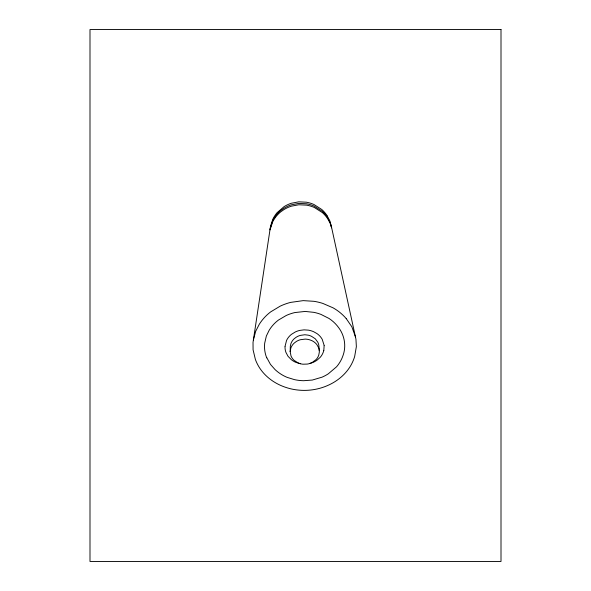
<?xml version="1.0" encoding="UTF-8"?>
<svg xmlns="http://www.w3.org/2000/svg" width="591" height="591" viewBox="0 0 591 591"><rect width="100%" height="100%" fill="white"/><g stroke="black" fill="none" stroke-linecap="round" stroke-linejoin="round"><path stroke-width="0.89" d="M290.181 351.593L291.016 355.967A12.226 12.226 0 0 0 294.037 360.296L298.078 362.918A16.578 16.578 0 0 0 302.961 364.204L307.32 364.078A16.578 16.578 0 0 0 312.151 362.49L316.022 359.631A12.182 12.182 0 0 0 318.756 355.117L319.347 351.963L318.941 346.26A11.14 11.14 0 0 0 317.759 342.145L315.298 338.813L311.523 336.323A17.05 17.05 0 0 0 308.221 335.163L304.823 334.75L300.28 335.4A15.942 15.942 0 0 0 296.29 337.18L294.288 338.673A12.463 12.463 0 0 0 290.964 343.504L290.321 346.127L290.181 351.593L290.898 347.914A12.603 12.603 0 0 1 294.274 343.031L296.305 341.517A16.223 16.223 0 0 1 300.361 339.722L305.192 339.108A17.087 17.087 0 0 1 310.282 340.024L312.092 340.763A13.911 13.911 0 0 1 316.887 344.634L318.734 348.003A11.044 11.044 0 0 1 319.31 350.699M285.032 346.629L285.032 346.71A14.768 14.768 0 0 0 286 352.524L288.024 356.292L291.311 359.653A20.412 20.412 0 0 0 295.559 362.261L300.457 363.746M285.039 346.422L286.546 340.438A17.427 17.427 0 0 1 291.444 334.351L295.367 331.943A22.569 22.569 0 0 1 299.711 330.421L304.055 329.859L308.421 330.147A22.547 22.547 0 0 1 313.718 331.758L316.939 333.56A17.508 17.508 0 0 1 322.221 339.33L324.134 345.366M326.941 215.405A30.939 30.939 0 0 0 321.822 209.532L313.969 204.508A33.037 33.037 0 0 0 306.337 202.196L298.75 201.834L291.297 203.267A32.956 32.956 0 0 0 284.086 206.628L277.053 212.701A30.821 30.821 0 0 0 272.835 219.217L270.53 226.146L253.022 342.433L253.081 349.813L255.408 359.542A43.165 43.165 0 0 0 260.018 368.54C265.884 377.184 274.785 383.507 284.581 386.972A59.41 59.41 0 0 0 292.508 389.203C301.38 391.02 310.674 390.747 319.413 388.405A59.314 59.314 0 0 0 327.207 385.701C336.781 381.66 345.299 374.797 350.618 365.799A43.04 43.04 0 0 0 354.659 356.513L356.366 346.636L355.952 339.241L331.743 228.119L330.051 223.006L327.599 218.589A31.5 31.5 0 0 0 322.368 212.605L314.36 207.493A33.783 33.783 0 0 0 306.566 205.143L298.824 204.767L291.378 206.178A33.621 33.621 0 0 0 284.145 209.465L280.858 211.755A29.609 29.609 0 0 0 277.918 214.444A31.301 31.301 0 0 0 272.673 221.854L269.969 229.892M270.072 229.101L272.584 220.953A31.101 31.101 0 0 1 276.847 214.378L277.733 213.373A29.218 29.218 0 0 1 280.659 210.61L283.961 208.246A33.34 33.34 0 0 1 291.252 204.855L298.787 203.4L306.456 203.769A33.443 33.443 0 0 1 314.176 206.104L322.117 211.179A31.242 31.242 0 0 1 327.288 217.111L330.192 222.615L331.669 227.823M253.34 340.01L255.718 331.211L259.323 324.215A46.896 46.896 0 0 1 270.678 311.878L280.134 306.182A58.937 58.937 0 0 1 290.558 302.407L303.22 300.627L314.057 301.321A60.341 60.341 0 0 1 322.789 303.405L333.058 307.83A48.676 48.676 0 0 1 346.252 318.63M323.802 350.441L324.149 345.506M309.832 363.465L312.861 362.482A20.951 20.951 0 0 0 317.175 360.067L320.219 357.304A16.304 16.304 0 0 0 323.802 350.441M346.252 318.63L351.852 326.816L355.464 336.833M326.941 215.405L329.815 220.857L331.499 226.996M266.726 357.555L270.486 364.425L275.007 369.53A39.952 39.952 0 0 0 282.202 374.916A39.109 39.109 0 0 0 287.174 377.376L294.333 379.599A48.041 48.041 0 0 0 303.545 380.715L312.299 380.057L322.021 377.176A43.608 43.608 0 0 0 328.3 373.822L336.456 366.878A32.919 32.919 0 0 0 338.643 364.115A33.709 33.709 0 0 0 343.223 354.918C346.304 345.934 344.516 335.681 338.946 328.049A36.472 36.472 0 0 0 329.024 318.468L320.913 314.382A46.46 46.46 0 0 0 313.902 312.351L305.148 311.435L294.843 312.565A46.194 46.194 0 0 0 286.243 315.483L278.427 320.071A36.28 36.28 0 0 0 269.186 330.236L266.356 336.02L264.679 343.238A30.134 30.134 0 0 0 266.711 357.851M501.005 29.55L89.995 29.55L89.995 561.45L501.005 561.45L501.005 29.55"/></g></svg>
